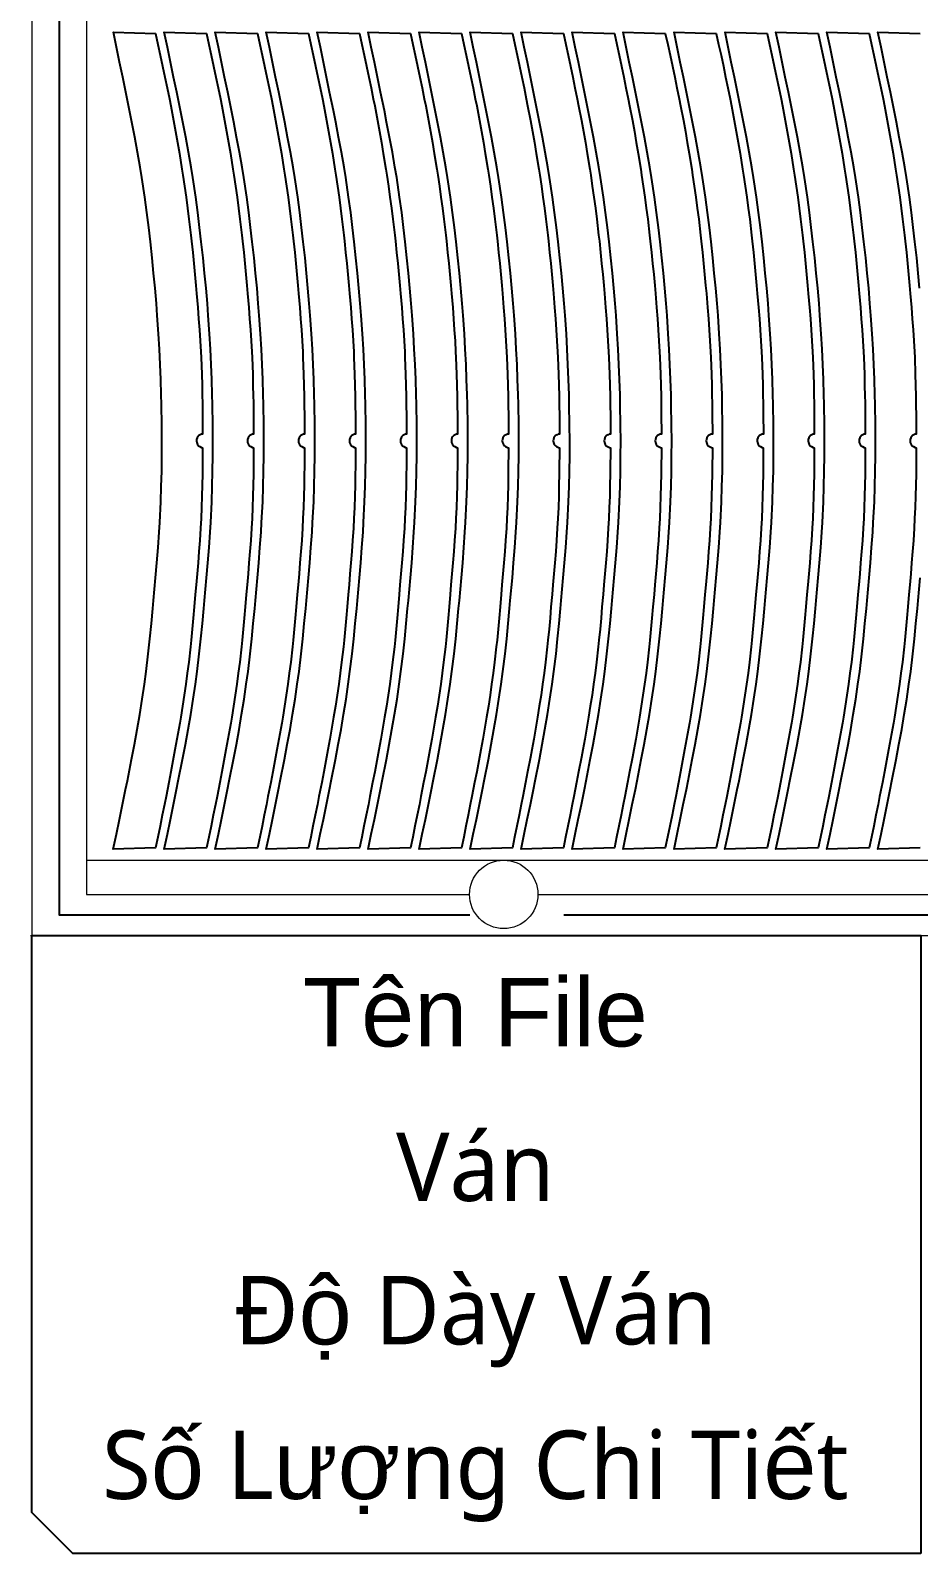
# Model space of a CAD drawing. Header units: millimetres. Extents: x -10628 to 24720, y -21829 to 4032.
# Drawn here: x 8048 to 8697, y -1997 to -884 of the extents above; entities that cross this region are included whole.
import ezdxf
from ezdxf.enums import TextEntityAlignment as Align
from ezdxf.lldxf.tags import DXFTag

# ---------------------------------------------------------------- set-up
doc = ezdxf.new("R2010")
doc.units = ezdxf.units.MM
doc.layers.add('layer khung van cnc', color=7, linetype='Continuous', lineweight=25, true_color=0xfbf59b)
doc.layers.add('layer mau', color=7, linetype='Continuous')
doc.styles.add('Text Dim', font='arial.ttf')
tags = doc.linetypes.add('DATTRANHVAKEPVAN', pattern='A,32.156035,-1.521322,["DAT TRÁNH VA CHẠM KẸP VÁN",Text Dim,S=2.23494,R=0,X=0,Y=-0.877209],-47.8264', length=81.503757).pattern_tags.tags
tags[6] = DXFTag(74, 10)
tags = doc.linetypes.add('KVVIENMAY', pattern='A,46.311228,-10.280676,["KV VIỀN MÁY",Text Dim,S=10.028098,R=0,X=0,Y=-4.346144],-100.988212', length=157.580116).pattern_tags.tags
tags[6] = DXFTag(74, 10)

# ---------------------------------------------------------------- blocks, each defined once
blk = doc.blocks.new('khung van cnc')
at = {"color": 2, "linetype": 'DATTRANHVAKEPVAN', "lineweight": 5}
for p, q in [((-1453, -44.4), (-1148, -44.4)), ((-1148, -44.4), (-538.7, -44.4))]:
    blk.add_line(p, q, dxfattribs=at)
at = {"color": 250, "lineweight": 5}
blk.add_line((-1494.1, -99.4), (-193, -99.4), dxfattribs=at)
at = {"lineweight": 5}
blk.add_lwpolyline([(-193, -99.4), (-193, 2370.6), (-223, 2400.6), (-1463, 2400.6), (-1493, 2370.6), (-1493, -99.4)], close=True, dxfattribs=at)
at = {"color": 1, "linetype": 'KVVIENMAY'}
for points in [[(-511.9, -84.4), (-213, -84.4), (-213, 2370.6), (-228, 2385.6), (-1458, 2385.6), (-1473, 2370.6), (-1473, -84.4), (-1172.8, -84.4)], [(-1104, -84.4), (-567.2, -84.4)]]:
    blk.add_lwpolyline(points, dxfattribs=at)
at = {"lineweight": 5}
for points in [[(-513.5, -69.4), (-233, -69.4), (-233, 2370.6), (-1453, 2370.6), (-1453, -69.4), (-1173, -69.4)], [(-1123, -69.4), (-563.5, -69.4)]]:
    blk.add_lwpolyline(points, dxfattribs=at)
blk.add_lwpolyline([(-843, -551.3), (-1463, -551.3), (-1493, -521.3), (-1493, -99.4), (-843, -99.4)], close=True)
blk.add_circle((-1148, -69.4), 25, dxfattribs=at)
at = {"color": 254, "lineweight": 5, "char_height": 50, "width": 647.53, "attachment_point": 5}
for s, insert in [('{\\fArial|b0|i0|c163|p34;Tên File}', (-1168.8, -155.9)), ('{\\fYu Gothic UI Semilight|b0|i0|c128|p34;Ván}', (-1168.8, -268.9)), ('{\\fYu Gothic UI Semilight|b0|i0|c128|p34;Đ\\fArial|b0|i0|c163|p34;ộ\\fYu Gothic UI Semilight|b0|i0|c128|p34; Dày Ván}', (-1168.8, -381.8)), ('{\\fYu Gothic UI Semilight|b0|i0|c128|p34;S\\fArial|b0|i0|c163|p34;ố\\fYu Gothic UI Semilight|b0|i0|c128|p34; L\\fArial|b0|i0|c163|p34;ượ\\fYu Gothic UI Semilight|b0|i0|c128|p34;ng Chi Ti\\fArial|b0|i0|c163|p34;ế\\fYu Gothic UI Semilight|b0|i0|c128|p34;t}', (-1168.8, -494.8))]:
    blk.add_mtext(s, dxfattribs=dict(at, insert=insert))
at = {"layer": 'layer mau'}
for tag, p in [('ÁGF', (-518, -155.9)), ('TENFILE', (-518, -268.9)), ('TENFILE', (-518, -381.8)), ('TENFILE', (-518, -494.8))]:
    blk.add_attdef(tag, text='', height=30, dxfattribs=at).set_placement(p, align=Align.MIDDLE_CENTER)

msp = doc.modelspace()

# ---------------------------------------------------------------- linework, layer by layer
for points in [[(8141.182, -893.78), (8142.903, -901.711), (8144.61, -909.646), (8146.293, -917.585), (8147.945, -925.531), (8149.558, -933.484), (8150.603, -938.762), (8152.641, -949.42), (8154.105, -957.403), (8155.515, -965.396), (8156.872, -973.398), (8158.728, -984.926), (8159.422, -989.429), (8160.614, -997.458), (8161.752, -1005.494), (8162.834, -1013.538), (8163.862, -1021.589), (8165.24, -1033.153), (8165.752, -1037.71), (8166.617, -1045.779), (8167.435, -1053.853), (8168.209, -1061.932), (8168.946, -1070.015), (8169.458, -1075.869), (8170.317, -1086.19), (8170.945, -1094.283), (8171.522, -1102.379), (8172.041, -1110.478), (8172.491, -1118.581), (8172.692, -1122.705), (8173.165, -1134.798), (8173.399, -1142.911), (8173.577, -1151.025), (8173.652, -1155.351), (8173.801, -1167.255), (8173.853, -1175.371), (8173.858, -1178.582), (8173.026, -1178.698), (8172.096, -1179.056), (8171.052, -1179.762), (8170.286, -1180.609), (8169.824, -1181.399), (8169.449, -1182.538), (8169.352, -1183.506), (8169.494, -1184.699), (8170.097, -1186.144), (8170.863, -1187.099), (8171.789, -1187.811), (8173.101, -1188.359), (8173.848, -1188.629), (8173.838, -1191.602), (8173.735, -1202.948), (8173.667, -1207.835), (8173.516, -1215.951), (8173.31, -1224.065), (8173.038, -1232.177), (8172.689, -1240.285), (8172.306, -1247.492), (8171.726, -1256.485), (8171.124, -1264.578), (8170.467, -1272.667), (8169.774, -1280.754), (8169.065, -1288.84), (8168.448, -1295.895), (8167.667, -1305.014), (8166.969, -1313.1), (8166.243, -1321.183), (8165.465, -1329.261), (8164.966, -1334.078), (8163.675, -1345.393), (8162.654, -1353.445), (8161.556, -1361.487), (8160.384, -1369.52), (8159.142, -1377.542), (8157.835, -1385.554), (8157.099, -1389.908), (8155.048, -1401.545), (8153.588, -1409.529), (8152.616, -1414.762), (8150.598, -1425.482), (8149.072, -1433.453), (8147.089, -1443.611), (8145.943, -1449.38), (8144.341, -1457.336), (8142.722, -1465.288), (8141.09, -1473.238), (8139.452, -1481.187), (8108.545, -1482.147), (8110.816, -1471.221), (8113.079, -1460.293), (8115.325, -1449.36), (8117.545, -1438.421), (8118.793, -1432.196), (8121.872, -1416.514), (8123.948, -1405.542), (8125.942, -1394.556), (8127.836, -1383.554), (8129.611, -1372.535), (8131.251, -1361.497), (8132.499, -1352.289), (8134.063, -1339.358), (8135.26, -1328.262), (8136.363, -1317.154), (8137.406, -1306.039), (8137.93, -1300.322), (8139.415, -1283.802), (8140.364, -1272.681), (8141.243, -1261.554), (8142.026, -1250.422), (8142.463, -1243.338), (8143.22, -1228.134), (8143.622, -1216.979), (8143.901, -1205.819), (8144.062, -1194.656), (8144.11, -1183.491), (8144.051, -1172.325), (8143.798, -1156.69), (8143.631, -1149.998), (8143.277, -1138.84), (8142.826, -1127.686), (8142.276, -1116.538), (8141.625, -1105.396), (8140.708, -1092.01), (8140.017, -1083.133), (8139.063, -1072.014), (8138.018, -1060.901), (8136.888, -1049.796), (8135.611, -1038.084), (8134.398, -1027.609), (8133.025, -1016.531), (8131.538, -1005.469), (8129.374, -990.973), (8128.135, -983.411), (8126.209, -972.417), (8124.168, -961.444), (8122.04, -950.485), (8120.367, -942.089), (8117.633, -928.6), (8115.386, -917.667), (8113.119, -906.739), (8110.839, -895.814), (8108.552, -884.891), (8139.452, -885.85)], [(8178.454, -893.78), (8180.176, -901.711), (8181.882, -909.646), (8183.565, -917.585), (8185.217, -925.531), (8186.831, -933.484), (8187.875, -938.762), (8189.913, -949.42), (8191.377, -957.403), (8192.787, -965.396), (8194.144, -973.398), (8196, -984.926), (8196.694, -989.429), (8197.887, -997.458), (8199.024, -1005.494), (8200.106, -1013.538), (8201.134, -1021.589), (8202.512, -1033.153), (8203.024, -1037.71), (8203.889, -1045.779), (8204.707, -1053.853), (8205.482, -1061.932), (8206.218, -1070.015), (8206.73, -1075.869), (8207.59, -1086.19), (8208.217, -1094.283), (8208.794, -1102.379), (8209.313, -1110.478), (8209.764, -1118.581), (8209.964, -1122.705), (8210.438, -1134.798), (8210.671, -1142.911), (8210.849, -1151.025), (8210.925, -1155.351), (8211.073, -1167.255), (8211.125, -1175.371), (8211.13, -1178.582), (8210.298, -1178.698), (8209.369, -1179.056), (8208.324, -1179.762), (8207.558, -1180.609), (8207.096, -1181.399), (8206.722, -1182.538), (8206.624, -1183.506), (8206.766, -1184.699), (8207.369, -1186.144), (8208.135, -1187.099), (8209.061, -1187.811), (8210.373, -1188.359), (8211.12, -1188.629), (8211.11, -1191.602), (8211.007, -1202.948), (8210.939, -1207.835), (8210.788, -1215.951), (8210.582, -1224.065), (8210.31, -1232.177), (8209.961, -1240.285), (8209.578, -1247.492), (8208.998, -1256.485), (8208.396, -1264.578), (8207.739, -1272.667), (8207.046, -1280.754), (8206.337, -1288.84), (8205.721, -1295.895), (8204.939, -1305.014), (8204.241, -1313.1), (8203.515, -1321.183), (8202.737, -1329.261), (8202.239, -1334.078), (8200.947, -1345.393), (8199.927, -1353.445), (8198.828, -1361.487), (8197.656, -1369.52), (8196.415, -1377.542), (8195.108, -1385.554), (8194.371, -1389.908), (8192.32, -1401.545), (8190.86, -1409.529), (8189.888, -1414.762), (8187.87, -1425.482), (8186.344, -1433.453), (8184.361, -1443.611), (8183.215, -1449.38), (8181.614, -1457.336), (8179.994, -1465.288), (8178.362, -1473.238), (8176.724, -1481.187), (8145.817, -1482.147), (8148.088, -1471.221), (8150.351, -1460.293), (8152.597, -1449.36), (8154.817, -1438.421), (8156.066, -1432.196), (8159.144, -1416.514), (8161.221, -1405.542), (8163.214, -1394.556), (8165.108, -1383.554), (8166.884, -1372.535), (8168.523, -1361.497), (8169.771, -1352.289), (8171.335, -1339.358), (8172.533, -1328.262), (8173.635, -1317.154), (8174.678, -1306.039), (8175.202, -1300.322), (8176.688, -1283.802), (8177.636, -1272.681), (8178.515, -1261.554), (8179.298, -1250.422), (8179.735, -1243.338), (8180.492, -1228.134), (8180.895, -1216.979), (8181.173, -1205.819), (8181.334, -1194.656), (8181.382, -1183.491), (8181.323, -1172.325), (8181.07, -1156.69), (8180.903, -1149.998), (8180.549, -1138.84), (8180.098, -1127.686), (8179.548, -1116.538), (8178.897, -1105.396), (8177.98, -1092.01), (8177.289, -1083.133), (8176.335, -1072.014), (8175.29, -1060.901), (8174.16, -1049.796), (8172.884, -1038.084), (8171.671, -1027.609), (8170.297, -1016.531), (8168.81, -1005.469), (8166.646, -990.973), (8165.407, -983.411), (8163.482, -972.417), (8161.44, -961.444), (8159.312, -950.485), (8157.639, -942.089), (8154.905, -928.6), (8152.658, -917.667), (8150.391, -906.739), (8148.111, -895.814), (8145.824, -884.891), (8176.724, -885.85)], [(8215.726, -893.78), (8217.448, -901.711), (8219.154, -909.646), (8220.837, -917.585), (8222.489, -925.531), (8224.103, -933.484), (8225.147, -938.762), (8227.186, -949.42), (8228.649, -957.403), (8230.059, -965.396), (8231.416, -973.398), (8233.273, -984.926), (8233.966, -989.429), (8235.159, -997.458), (8236.296, -1005.494), (8237.379, -1013.538), (8238.406, -1021.589), (8239.784, -1033.153), (8240.296, -1037.71), (8241.161, -1045.779), (8241.979, -1053.853), (8242.754, -1061.932), (8243.49, -1070.015), (8244.002, -1075.869), (8244.862, -1086.19), (8245.489, -1094.283), (8246.067, -1102.379), (8246.585, -1110.478), (8247.036, -1118.581), (8247.236, -1122.705), (8247.71, -1134.798), (8247.943, -1142.911), (8248.121, -1151.025), (8248.197, -1155.351), (8248.345, -1167.255), (8248.397, -1175.371), (8248.402, -1178.582), (8247.571, -1178.698), (8246.641, -1179.056), (8245.596, -1179.762), (8244.83, -1180.609), (8244.368, -1181.399), (8243.994, -1182.538), (8243.897, -1183.506), (8244.038, -1184.699), (8244.642, -1186.144), (8245.407, -1187.099), (8246.333, -1187.811), (8247.645, -1188.359), (8248.392, -1188.629), (8248.382, -1191.602), (8248.279, -1202.948), (8248.211, -1207.835), (8248.06, -1215.951), (8247.854, -1224.065), (8247.582, -1232.177), (8247.233, -1240.285), (8246.85, -1247.492), (8246.27, -1256.485), (8245.668, -1264.578), (8245.011, -1272.667), (8244.318, -1280.754), (8243.609, -1288.84), (8242.993, -1295.895), (8242.211, -1305.014), (8241.513, -1313.1), (8240.787, -1321.183), (8240.009, -1329.261), (8239.511, -1334.078), (8238.219, -1345.393), (8237.199, -1353.445), (8236.101, -1361.487), (8234.928, -1369.52), (8233.687, -1377.542), (8232.38, -1385.554), (8231.643, -1389.908), (8229.592, -1401.545), (8228.133, -1409.529), (8227.16, -1414.762), (8225.142, -1425.482), (8223.616, -1433.453), (8221.634, -1443.611), (8220.488, -1449.38), (8218.886, -1457.336), (8217.266, -1465.288), (8215.634, -1473.238), (8213.997, -1481.187), (8183.09, -1482.147), (8185.361, -1471.221), (8187.623, -1460.293), (8189.869, -1449.36), (8192.09, -1438.421), (8193.338, -1432.196), (8196.417, -1416.514), (8198.493, -1405.542), (8200.487, -1394.556), (8202.38, -1383.554), (8204.156, -1372.535), (8205.795, -1361.497), (8207.043, -1352.289), (8208.607, -1339.358), (8209.805, -1328.262), (8210.908, -1317.154), (8211.95, -1306.039), (8212.474, -1300.322), (8213.96, -1283.802), (8214.908, -1272.681), (8215.787, -1261.554), (8216.57, -1250.422), (8217.007, -1243.338), (8217.764, -1228.134), (8218.167, -1216.979), (8218.446, -1205.819), (8218.606, -1194.656), (8218.655, -1183.491), (8218.595, -1172.325), (8218.342, -1156.69), (8218.176, -1149.998), (8217.821, -1138.84), (8217.37, -1127.686), (8216.82, -1116.538), (8216.17, -1105.396), (8215.252, -1092.01), (8214.561, -1083.133), (8213.607, -1072.014), (8212.562, -1060.901), (8211.432, -1049.796), (8210.156, -1038.084), (8208.943, -1027.609), (8207.569, -1016.531), (8206.082, -1005.469), (8203.918, -990.973), (8202.679, -983.411), (8200.754, -972.417), (8198.712, -961.444), (8196.584, -950.485), (8194.911, -942.089), (8192.178, -928.6), (8189.93, -917.667), (8187.663, -906.739), (8185.383, -895.814), (8183.096, -884.891), (8213.997, -885.85)], [(8252.998, -893.78), (8254.72, -901.711), (8256.426, -909.646), (8258.109, -917.585), (8259.761, -925.531), (8261.375, -933.484), (8262.419, -938.762), (8264.458, -949.42), (8265.921, -957.403), (8267.331, -965.396), (8268.688, -973.398), (8270.545, -984.926), (8271.238, -989.429), (8272.431, -997.458), (8273.568, -1005.494), (8274.651, -1013.538), (8275.678, -1021.589), (8277.057, -1033.153), (8277.568, -1037.71), (8278.434, -1045.779), (8279.251, -1053.853), (8280.026, -1061.932), (8280.762, -1070.015), (8281.274, -1075.869), (8282.134, -1086.19), (8282.761, -1094.283), (8283.339, -1102.379), (8283.857, -1110.478), (8284.308, -1118.581), (8284.509, -1122.705), (8284.982, -1134.798), (8285.216, -1142.911), (8285.393, -1151.025), (8285.469, -1155.351), (8285.617, -1167.255), (8285.669, -1175.371), (8285.674, -1178.582), (8284.843, -1178.698), (8283.913, -1179.056), (8282.869, -1179.762), (8282.103, -1180.609), (8281.64, -1181.399), (8281.266, -1182.538), (8281.169, -1183.506), (8281.31, -1184.699), (8281.914, -1186.144), (8282.679, -1187.099), (8283.606, -1187.811), (8284.917, -1188.359), (8285.664, -1188.629), (8285.655, -1191.602), (8285.551, -1202.948), (8285.483, -1207.835), (8285.333, -1215.951), (8285.127, -1224.065), (8284.854, -1232.177), (8284.505, -1240.285), (8284.122, -1247.492), (8283.542, -1256.485), (8282.94, -1264.578), (8282.283, -1272.667), (8281.59, -1280.754), (8280.881, -1288.84), (8280.265, -1295.895), (8279.483, -1305.014), (8278.785, -1313.1), (8278.059, -1321.183), (8277.281, -1329.261), (8276.783, -1334.078), (8275.491, -1345.393), (8274.471, -1353.445), (8273.373, -1361.487), (8272.201, -1369.52), (8270.959, -1377.542), (8269.652, -1385.554), (8268.915, -1389.908), (8266.864, -1401.545), (8265.405, -1409.529), (8264.432, -1414.762), (8262.414, -1425.482), (8260.888, -1433.453), (8258.906, -1443.611), (8257.76, -1449.38), (8256.158, -1457.336), (8254.538, -1465.288), (8252.907, -1473.238), (8251.269, -1481.187), (8220.362, -1482.147), (8222.633, -1471.221), (8224.895, -1460.293), (8227.141, -1449.36), (8229.362, -1438.421), (8230.61, -1432.196), (8233.689, -1416.514), (8235.765, -1405.542), (8237.759, -1394.556), (8239.652, -1383.554), (8241.428, -1372.535), (8243.067, -1361.497), (8244.315, -1352.289), (8245.879, -1339.358), (8247.077, -1328.262), (8248.18, -1317.154), (8249.223, -1306.039), (8249.746, -1300.322), (8251.232, -1283.802), (8252.181, -1272.681), (8253.059, -1261.554), (8253.842, -1250.422), (8254.28, -1243.338), (8255.037, -1228.134), (8255.439, -1216.979), (8255.718, -1205.819), (8255.879, -1194.656), (8255.927, -1183.491), (8255.867, -1172.325), (8255.614, -1156.69), (8255.448, -1149.998), (8255.094, -1138.84), (8254.642, -1127.686), (8254.092, -1116.538), (8253.442, -1105.396), (8252.524, -1092.01), (8251.833, -1083.133), (8250.879, -1072.014), (8249.834, -1060.901), (8248.704, -1049.796), (8247.428, -1038.084), (8246.215, -1027.609), (8244.842, -1016.531), (8243.354, -1005.469), (8241.191, -990.973), (8239.951, -983.411), (8238.026, -972.417), (8235.984, -961.444), (8233.856, -950.485), (8232.183, -942.089), (8229.45, -928.6), (8227.203, -917.667), (8224.935, -906.739), (8222.655, -895.814), (8220.368, -884.891), (8251.269, -885.85)], [(8290.27, -893.78), (8291.992, -901.711), (8293.698, -909.646), (8295.382, -917.585), (8297.034, -925.531), (8298.647, -933.484), (8299.692, -938.762), (8301.73, -949.42), (8303.193, -957.403), (8304.604, -965.396), (8305.96, -973.398), (8307.817, -984.926), (8308.511, -989.429), (8309.703, -997.458), (8310.841, -1005.494), (8311.923, -1013.538), (8312.95, -1021.589), (8314.329, -1033.153), (8314.84, -1037.71), (8315.706, -1045.779), (8316.523, -1053.853), (8317.298, -1061.932), (8318.034, -1070.015), (8318.546, -1075.869), (8319.406, -1086.19), (8320.034, -1094.283), (8320.611, -1102.379), (8321.129, -1110.478), (8321.58, -1118.581), (8321.781, -1122.705), (8322.254, -1134.798), (8322.488, -1142.911), (8322.666, -1151.025), (8322.741, -1155.351), (8322.889, -1167.255), (8322.941, -1175.371), (8322.946, -1178.582), (8322.115, -1178.698), (8321.185, -1179.056), (8320.141, -1179.762), (8319.375, -1180.609), (8318.913, -1181.399), (8318.538, -1182.538), (8318.441, -1183.506), (8318.582, -1184.699), (8319.186, -1186.144), (8319.951, -1187.099), (8320.878, -1187.811), (8322.19, -1188.359), (8322.937, -1188.629), (8322.927, -1191.602), (8322.823, -1202.948), (8322.755, -1207.835), (8322.605, -1215.951), (8322.399, -1224.065), (8322.126, -1232.177), (8321.778, -1240.285), (8321.394, -1247.492), (8320.814, -1256.485), (8320.212, -1264.578), (8319.555, -1272.667), (8318.862, -1280.754), (8318.153, -1288.84), (8317.537, -1295.895), (8316.756, -1305.014), (8316.058, -1313.1), (8315.331, -1321.183), (8314.553, -1329.261), (8314.055, -1334.078), (8312.763, -1345.393), (8311.743, -1353.445), (8310.645, -1361.487), (8309.473, -1369.52), (8308.231, -1377.542), (8306.924, -1385.554), (8306.187, -1389.908), (8304.136, -1401.545), (8302.677, -1409.529), (8301.705, -1414.762), (8299.687, -1425.482), (8298.16, -1433.453), (8296.178, -1443.611), (8295.032, -1449.38), (8293.43, -1457.336), (8291.81, -1465.288), (8290.179, -1473.238), (8288.541, -1481.187), (8257.634, -1482.147), (8259.905, -1471.221), (8262.168, -1460.293), (8264.413, -1449.36), (8266.634, -1438.421), (8267.882, -1432.196), (8270.961, -1416.514), (8273.037, -1405.542), (8275.031, -1394.556), (8276.925, -1383.554), (8278.7, -1372.535), (8280.339, -1361.497), (8281.588, -1352.289), (8283.151, -1339.358), (8284.349, -1328.262), (8285.452, -1317.154), (8286.495, -1306.039), (8287.019, -1300.322), (8288.504, -1283.802), (8289.453, -1272.681), (8290.331, -1261.554), (8291.115, -1250.422), (8291.552, -1243.338), (8292.309, -1228.134), (8292.711, -1216.979), (8292.99, -1205.819), (8293.151, -1194.656), (8293.199, -1183.491), (8293.14, -1172.325), (8292.886, -1156.69), (8292.72, -1149.998), (8292.366, -1138.84), (8291.915, -1127.686), (8291.364, -1116.538), (8290.714, -1105.396), (8289.796, -1092.01), (8289.106, -1083.133), (8288.152, -1072.014), (8287.106, -1060.901), (8285.976, -1049.796), (8284.7, -1038.084), (8283.487, -1027.609), (8282.114, -1016.531), (8280.627, -1005.469), (8278.463, -990.973), (8277.223, -983.411), (8275.298, -972.417), (8273.257, -961.444), (8271.128, -950.485), (8269.456, -942.089), (8266.722, -928.6), (8264.475, -917.667), (8262.208, -906.739), (8259.927, -895.814), (8257.64, -884.891), (8288.541, -885.85)], [(8327.543, -893.78), (8329.264, -901.711), (8330.971, -909.646), (8332.654, -917.585), (8334.306, -925.531), (8335.919, -933.484), (8336.964, -938.762), (8339.002, -949.42), (8340.465, -957.403), (8341.876, -965.396), (8343.233, -973.398), (8345.089, -984.926), (8345.783, -989.429), (8346.975, -997.458), (8348.113, -1005.494), (8349.195, -1013.538), (8350.223, -1021.589), (8351.601, -1033.153), (8352.113, -1037.71), (8352.978, -1045.779), (8353.796, -1053.853), (8354.57, -1061.932), (8355.307, -1070.015), (8355.818, -1075.869), (8356.678, -1086.19), (8357.306, -1094.283), (8357.883, -1102.379), (8358.402, -1110.478), (8358.852, -1118.581), (8359.053, -1122.705), (8359.526, -1134.798), (8359.76, -1142.911), (8359.938, -1151.025), (8360.013, -1155.351), (8360.162, -1167.255), (8360.214, -1175.371), (8360.218, -1178.582), (8359.387, -1178.698), (8358.457, -1179.056), (8357.413, -1179.762), (8356.647, -1180.609), (8356.185, -1181.399), (8355.81, -1182.538), (8355.713, -1183.506), (8355.855, -1184.699), (8356.458, -1186.144), (8357.224, -1187.099), (8358.15, -1187.811), (8359.462, -1188.359), (8360.209, -1188.629), (8360.199, -1191.602), (8360.096, -1202.948), (8360.027, -1207.835), (8359.877, -1215.951), (8359.671, -1224.065), (8359.399, -1232.177), (8359.05, -1240.285), (8358.666, -1247.492), (8358.086, -1256.485), (8357.485, -1264.578), (8356.827, -1272.667), (8356.135, -1280.754), (8355.426, -1288.84), (8354.809, -1295.895), (8354.028, -1305.014), (8353.33, -1313.1), (8352.603, -1321.183), (8351.826, -1329.261), (8351.327, -1334.078), (8350.036, -1345.393), (8349.015, -1353.445), (8347.917, -1361.487), (8346.745, -1369.52), (8345.503, -1377.542), (8344.196, -1385.554), (8343.459, -1389.908), (8341.409, -1401.545), (8339.949, -1409.529), (8338.977, -1414.762), (8336.959, -1425.482), (8335.432, -1433.453), (8333.45, -1443.611), (8332.304, -1449.38), (8330.702, -1457.336), (8329.083, -1465.288), (8327.451, -1473.238), (8325.813, -1481.187), (8294.906, -1482.147), (8297.177, -1471.221), (8299.44, -1460.293), (8301.685, -1449.36), (8303.906, -1438.421), (8305.154, -1432.196), (8308.233, -1416.514), (8310.309, -1405.542), (8312.303, -1394.556), (8314.197, -1383.554), (8315.972, -1372.535), (8317.612, -1361.497), (8318.86, -1352.289), (8320.424, -1339.358), (8321.621, -1328.262), (8322.724, -1317.154), (8323.767, -1306.039), (8324.291, -1300.322), (8325.776, -1283.802), (8326.725, -1272.681), (8327.603, -1261.554), (8328.387, -1250.422), (8328.824, -1243.338), (8329.581, -1228.134), (8329.983, -1216.979), (8330.262, -1205.819), (8330.423, -1194.656), (8330.471, -1183.491), (8330.412, -1172.325), (8330.158, -1156.69), (8329.992, -1149.998), (8329.638, -1138.84), (8329.187, -1127.686), (8328.637, -1116.538), (8327.986, -1105.396), (8327.069, -1092.01), (8326.378, -1083.133), (8325.424, -1072.014), (8324.378, -1060.901), (8323.249, -1049.796), (8321.972, -1038.084), (8320.759, -1027.609), (8319.386, -1016.531), (8317.899, -1005.469), (8315.735, -990.973), (8314.495, -983.411), (8312.57, -972.417), (8310.529, -961.444), (8308.4, -950.485), (8306.728, -942.089), (8303.994, -928.6), (8301.747, -917.667), (8299.48, -906.739), (8297.199, -895.814), (8294.912, -884.891), (8325.813, -885.85)], [(8364.815, -893.78), (8366.537, -901.711), (8368.243, -909.646), (8369.926, -917.585), (8371.578, -925.531), (8373.191, -933.484), (8374.236, -938.762), (8376.274, -949.42), (8377.738, -957.403), (8379.148, -965.396), (8380.505, -973.398), (8382.361, -984.926), (8383.055, -989.429), (8384.247, -997.458), (8385.385, -1005.494), (8386.467, -1013.538), (8387.495, -1021.589), (8388.873, -1033.153), (8389.385, -1037.71), (8390.25, -1045.779), (8391.068, -1053.853), (8391.843, -1061.932), (8392.579, -1070.015), (8393.091, -1075.869), (8393.95, -1086.19), (8394.578, -1094.283), (8395.155, -1102.379), (8395.674, -1110.478), (8396.124, -1118.581), (8396.325, -1122.705), (8396.799, -1134.798), (8397.032, -1142.911), (8397.21, -1151.025), (8397.285, -1155.351), (8397.434, -1167.255), (8397.486, -1175.371), (8397.491, -1178.582), (8396.659, -1178.698), (8395.73, -1179.056), (8394.685, -1179.762), (8393.919, -1180.609), (8393.457, -1181.399), (8393.082, -1182.538), (8392.985, -1183.506), (8393.127, -1184.699), (8393.73, -1186.144), (8394.496, -1187.099), (8395.422, -1187.811), (8396.734, -1188.359), (8397.481, -1188.629), (8397.471, -1191.602), (8397.368, -1202.948), (8397.3, -1207.835), (8397.149, -1215.951), (8396.943, -1224.065), (8396.671, -1232.177), (8396.322, -1240.285), (8395.939, -1247.492), (8395.359, -1256.485), (8394.757, -1264.578), (8394.1, -1272.667), (8393.407, -1280.754), (8392.698, -1288.84), (8392.082, -1295.895), (8391.3, -1305.014), (8390.602, -1313.1), (8389.876, -1321.183), (8389.098, -1329.261), (8388.599, -1334.078), (8387.308, -1345.393), (8386.288, -1353.445), (8385.189, -1361.487), (8384.017, -1369.52), (8382.775, -1377.542), (8381.469, -1385.554), (8380.732, -1389.908), (8378.681, -1401.545), (8377.221, -1409.529), (8376.249, -1414.762), (8374.231, -1425.482), (8372.705, -1433.453), (8370.722, -1443.611), (8369.576, -1449.38), (8367.975, -1457.336), (8366.355, -1465.288), (8364.723, -1473.238), (8363.085, -1481.187), (8332.178, -1482.147), (8334.449, -1471.221), (8336.712, -1460.293), (8338.958, -1449.36), (8341.178, -1438.421), (8342.427, -1432.196), (8345.505, -1416.514), (8347.581, -1405.542), (8349.575, -1394.556), (8351.469, -1383.554), (8353.245, -1372.535), (8354.884, -1361.497), (8356.132, -1352.289), (8357.696, -1339.358), (8358.893, -1328.262), (8359.996, -1317.154), (8361.039, -1306.039), (8361.563, -1300.322), (8363.049, -1283.802), (8363.997, -1272.681), (8364.876, -1261.554), (8365.659, -1250.422), (8366.096, -1243.338), (8366.853, -1228.134), (8367.255, -1216.979), (8367.534, -1205.819), (8367.695, -1194.656), (8367.743, -1183.491), (8367.684, -1172.325), (8367.431, -1156.69), (8367.264, -1149.998), (8366.91, -1138.84), (8366.459, -1127.686), (8365.909, -1116.538), (8365.258, -1105.396), (8364.341, -1092.01), (8363.65, -1083.133), (8362.696, -1072.014), (8361.651, -1060.901), (8360.521, -1049.796), (8359.244, -1038.084), (8358.031, -1027.609), (8356.658, -1016.531), (8355.171, -1005.469), (8353.007, -990.973), (8351.768, -983.411), (8349.842, -972.417), (8347.801, -961.444), (8345.673, -950.485), (8344, -942.089), (8341.266, -928.6), (8339.019, -917.667), (8336.752, -906.739), (8334.472, -895.814), (8332.185, -884.891), (8363.085, -885.85)], [(8402.087, -893.78), (8403.809, -901.711), (8405.515, -909.646), (8407.198, -917.585), (8408.85, -925.531), (8410.464, -933.484), (8411.508, -938.762), (8413.546, -949.42), (8415.01, -957.403), (8416.42, -965.396), (8417.777, -973.398), (8419.634, -984.926), (8420.327, -989.429), (8421.52, -997.458), (8422.657, -1005.494), (8423.74, -1013.538), (8424.767, -1021.589), (8426.145, -1033.153), (8426.657, -1037.71), (8427.522, -1045.779), (8428.34, -1053.853), (8429.115, -1061.932), (8429.851, -1070.015), (8430.363, -1075.869), (8431.223, -1086.19), (8431.85, -1094.283), (8432.427, -1102.379), (8432.946, -1110.478), (8433.397, -1118.581), (8433.597, -1122.705), (8434.071, -1134.798), (8434.304, -1142.911), (8434.482, -1151.025), (8434.558, -1155.351), (8434.706, -1167.255), (8434.758, -1175.371), (8434.763, -1178.582), (8433.931, -1178.698), (8433.002, -1179.056), (8431.957, -1179.762), (8431.191, -1180.609), (8430.729, -1181.399), (8430.355, -1182.538), (8430.258, -1183.506), (8430.399, -1184.699), (8431.003, -1186.144), (8431.768, -1187.099), (8432.694, -1187.811), (8434.006, -1188.359), (8434.753, -1188.629), (8434.743, -1191.602), (8434.64, -1202.948), (8434.572, -1207.835), (8434.421, -1215.951), (8434.215, -1224.065), (8433.943, -1232.177), (8433.594, -1240.285), (8433.211, -1247.492), (8432.631, -1256.485), (8432.029, -1264.578), (8431.372, -1272.667), (8430.679, -1280.754), (8429.97, -1288.84), (8429.354, -1295.895), (8428.572, -1305.014), (8427.874, -1313.1), (8427.148, -1321.183), (8426.37, -1329.261), (8425.872, -1334.078), (8424.58, -1345.393), (8423.56, -1353.445), (8422.461, -1361.487), (8421.289, -1369.52), (8420.048, -1377.542), (8418.741, -1385.554), (8418.004, -1389.908), (8415.953, -1401.545), (8414.493, -1409.529), (8413.521, -1414.762), (8411.503, -1425.482), (8409.977, -1433.453), (8407.994, -1443.611), (8406.848, -1449.38), (8405.247, -1457.336), (8403.627, -1465.288), (8401.995, -1473.238), (8400.358, -1481.187), (8369.45, -1482.147), (8371.721, -1471.221), (8373.984, -1460.293), (8376.23, -1449.36), (8378.45, -1438.421), (8379.699, -1432.196), (8382.777, -1416.514), (8384.854, -1405.542), (8386.847, -1394.556), (8388.741, -1383.554), (8390.517, -1372.535), (8392.156, -1361.497), (8393.404, -1352.289), (8394.968, -1339.358), (8396.166, -1328.262), (8397.269, -1317.154), (8398.311, -1306.039), (8398.835, -1300.322), (8400.321, -1283.802), (8401.269, -1272.681), (8402.148, -1261.554), (8402.931, -1250.422), (8403.368, -1243.338), (8404.125, -1228.134), (8404.528, -1216.979), (8404.806, -1205.819), (8404.967, -1194.656), (8405.015, -1183.491), (8404.956, -1172.325), (8404.703, -1156.69), (8404.536, -1149.998), (8404.182, -1138.84), (8403.731, -1127.686), (8403.181, -1116.538), (8402.53, -1105.396), (8401.613, -1092.01), (8400.922, -1083.133), (8399.968, -1072.014), (8398.923, -1060.901), (8397.793, -1049.796), (8396.517, -1038.084), (8395.304, -1027.609), (8393.93, -1016.531), (8392.443, -1005.469), (8390.279, -990.973), (8389.04, -983.411), (8387.115, -972.417), (8385.073, -961.444), (8382.945, -950.485), (8381.272, -942.089), (8378.538, -928.6), (8376.291, -917.667), (8374.024, -906.739), (8371.744, -895.814), (8369.457, -884.891), (8400.358, -885.85)], [(8439.359, -893.78), (8441.081, -901.711), (8442.787, -909.646), (8444.47, -917.585), (8446.122, -925.531), (8447.736, -933.484), (8448.78, -938.762), (8450.819, -949.42), (8452.282, -957.403), (8453.692, -965.396), (8455.049, -973.398), (8456.906, -984.926), (8457.599, -989.429), (8458.792, -997.458), (8459.929, -1005.494), (8461.012, -1013.538), (8462.039, -1021.589), (8463.417, -1033.153), (8463.929, -1037.71), (8464.794, -1045.779), (8465.612, -1053.853), (8466.387, -1061.932), (8467.123, -1070.015), (8467.635, -1075.869), (8468.495, -1086.19), (8469.122, -1094.283), (8469.7, -1102.379), (8470.218, -1110.478), (8470.669, -1118.581), (8470.869, -1122.705), (8471.343, -1134.798), (8471.576, -1142.911), (8471.754, -1151.025), (8471.83, -1155.351), (8471.978, -1167.255), (8472.03, -1175.371), (8472.035, -1178.582), (8471.204, -1178.698), (8470.274, -1179.056), (8469.23, -1179.762), (8468.463, -1180.609), (8468.001, -1181.399), (8467.627, -1182.538), (8467.53, -1183.506), (8467.671, -1184.699), (8468.275, -1186.144), (8469.04, -1187.099), (8469.966, -1187.811), (8471.278, -1188.359), (8472.025, -1188.629), (8472.015, -1191.602), (8471.912, -1202.948), (8471.844, -1207.835), (8471.694, -1215.951), (8471.487, -1224.065), (8471.215, -1232.177), (8470.866, -1240.285), (8470.483, -1247.492), (8469.903, -1256.485), (8469.301, -1264.578), (8468.644, -1272.667), (8467.951, -1280.754), (8467.242, -1288.84), (8466.626, -1295.895), (8465.844, -1305.014), (8465.146, -1313.1), (8464.42, -1321.183), (8463.642, -1329.261), (8463.144, -1334.078), (8461.852, -1345.393), (8460.832, -1353.445), (8459.734, -1361.487), (8458.561, -1369.52), (8457.32, -1377.542), (8456.013, -1385.554), (8455.276, -1389.908), (8453.225, -1401.545), (8451.766, -1409.529), (8450.793, -1414.762), (8448.775, -1425.482), (8447.249, -1433.453), (8445.267, -1443.611), (8444.121, -1449.38), (8442.519, -1457.336), (8440.899, -1465.288), (8439.267, -1473.238), (8437.63, -1481.187), (8406.723, -1482.147), (8408.994, -1471.221), (8411.256, -1460.293), (8413.502, -1449.36), (8415.723, -1438.421), (8416.971, -1432.196), (8420.05, -1416.514), (8422.126, -1405.542), (8424.12, -1394.556), (8426.013, -1383.554), (8427.789, -1372.535), (8429.428, -1361.497), (8430.676, -1352.289), (8432.24, -1339.358), (8433.438, -1328.262), (8434.541, -1317.154), (8435.583, -1306.039), (8436.107, -1300.322), (8437.593, -1283.802), (8438.541, -1272.681), (8439.42, -1261.554), (8440.203, -1250.422), (8440.641, -1243.338), (8441.398, -1228.134), (8441.8, -1216.979), (8442.079, -1205.819), (8442.239, -1194.656), (8442.288, -1183.491), (8442.228, -1172.325), (8441.975, -1156.69), (8441.809, -1149.998), (8441.455, -1138.84), (8441.003, -1127.686), (8440.453, -1116.538), (8439.803, -1105.396), (8438.885, -1092.01), (8438.194, -1083.133), (8437.24, -1072.014), (8436.195, -1060.901), (8435.065, -1049.796), (8433.789, -1038.084), (8432.576, -1027.609), (8431.203, -1016.531), (8429.715, -1005.469), (8427.551, -990.973), (8426.312, -983.411), (8424.387, -972.417), (8422.345, -961.444), (8420.217, -950.485), (8418.544, -942.089), (8415.811, -928.6), (8413.563, -917.667), (8411.296, -906.739), (8409.016, -895.814), (8406.729, -884.891), (8437.63, -885.85)], [(8476.631, -893.78), (8478.353, -901.711), (8480.059, -909.646), (8481.742, -917.585), (8483.395, -925.531), (8485.008, -933.484), (8486.053, -938.762), (8488.091, -949.42), (8489.554, -957.403), (8490.965, -965.396), (8492.321, -973.398), (8494.178, -984.926), (8494.871, -989.429), (8496.064, -997.458), (8497.201, -1005.494), (8498.284, -1013.538), (8499.311, -1021.589), (8500.69, -1033.153), (8501.201, -1037.71), (8502.067, -1045.779), (8502.884, -1053.853), (8503.659, -1061.932), (8504.395, -1070.015), (8504.907, -1075.869), (8505.767, -1086.19), (8506.395, -1094.283), (8506.972, -1102.379), (8507.49, -1110.478), (8507.941, -1118.581), (8508.142, -1122.705), (8508.615, -1134.798), (8508.849, -1142.911), (8509.026, -1151.025), (8509.102, -1155.351), (8509.25, -1167.255), (8509.302, -1175.371), (8509.307, -1178.582), (8508.476, -1178.698), (8507.546, -1179.056), (8506.502, -1179.762), (8505.736, -1180.609), (8505.273, -1181.399), (8504.899, -1182.538), (8504.802, -1183.506), (8504.943, -1184.699), (8505.547, -1186.144), (8506.312, -1187.099), (8507.239, -1187.811), (8508.55, -1188.359), (8509.297, -1188.629), (8509.288, -1191.602), (8509.184, -1202.948), (8509.116, -1207.835), (8508.966, -1215.951), (8508.76, -1224.065), (8508.487, -1232.177), (8508.138, -1240.285), (8507.755, -1247.492), (8507.175, -1256.485), (8506.573, -1264.578), (8505.916, -1272.667), (8505.223, -1280.754), (8504.514, -1288.84), (8503.898, -1295.895), (8503.116, -1305.014), (8502.419, -1313.1), (8501.692, -1321.183), (8500.914, -1329.261), (8500.416, -1334.078), (8499.124, -1345.393), (8498.104, -1353.445), (8497.006, -1361.487), (8495.834, -1369.52), (8494.592, -1377.542), (8493.285, -1385.554), (8492.548, -1389.908), (8490.497, -1401.545), (8489.038, -1409.529), (8488.066, -1414.762), (8486.047, -1425.482), (8484.521, -1433.453), (8482.539, -1443.611), (8481.393, -1449.38), (8479.791, -1457.336), (8478.171, -1465.288), (8476.54, -1473.238), (8474.902, -1481.187), (8443.995, -1482.147), (8446.266, -1471.221), (8448.528, -1460.293), (8450.774, -1449.36), (8452.995, -1438.421), (8454.243, -1432.196), (8457.322, -1416.514), (8459.398, -1405.542), (8461.392, -1394.556), (8463.286, -1383.554), (8465.061, -1372.535), (8466.7, -1361.497), (8467.949, -1352.289), (8469.512, -1339.358), (8470.71, -1328.262), (8471.813, -1317.154), (8472.856, -1306.039), (8473.379, -1300.322), (8474.865, -1283.802), (8475.814, -1272.681), (8476.692, -1261.554), (8477.475, -1250.422), (8477.913, -1243.338), (8478.67, -1228.134), (8479.072, -1216.979), (8479.351, -1205.819), (8479.512, -1194.656), (8479.56, -1183.491), (8479.5, -1172.325), (8479.247, -1156.69), (8479.081, -1149.998), (8478.727, -1138.84), (8478.275, -1127.686), (8477.725, -1116.538), (8477.075, -1105.396), (8476.157, -1092.01), (8475.467, -1083.133), (8474.513, -1072.014), (8473.467, -1060.901), (8472.337, -1049.796), (8471.061, -1038.084), (8469.848, -1027.609), (8468.475, -1016.531), (8466.988, -1005.469), (8464.824, -990.973), (8463.584, -983.411), (8461.659, -972.417), (8459.617, -961.444), (8457.489, -950.485), (8455.817, -942.089), (8453.083, -928.6), (8450.836, -917.667), (8448.569, -906.739), (8446.288, -895.814), (8444.001, -884.891), (8474.902, -885.85)], [(8513.904, -893.78), (8515.625, -901.711), (8517.332, -909.646), (8519.015, -917.585), (8520.667, -925.531), (8522.28, -933.484), (8523.325, -938.762), (8525.363, -949.42), (8526.826, -957.403), (8528.237, -965.396), (8529.593, -973.398), (8531.45, -984.926), (8532.144, -989.429), (8533.336, -997.458), (8534.474, -1005.494), (8535.556, -1013.538), (8536.583, -1021.589), (8537.962, -1033.153), (8538.473, -1037.71), (8539.339, -1045.779), (8540.157, -1053.853), (8540.931, -1061.932), (8541.668, -1070.015), (8542.179, -1075.869), (8543.039, -1086.19), (8543.667, -1094.283), (8544.244, -1102.379), (8544.762, -1110.478), (8545.213, -1118.581), (8545.414, -1122.705), (8545.887, -1134.798), (8546.121, -1142.911), (8546.299, -1151.025), (8546.374, -1155.351), (8546.522, -1167.255), (8546.574, -1175.371), (8546.579, -1178.582), (8545.748, -1178.698), (8544.818, -1179.056), (8543.774, -1179.762), (8543.008, -1180.609), (8542.546, -1181.399), (8542.171, -1182.538), (8542.074, -1183.506), (8542.215, -1184.699), (8542.819, -1186.144), (8543.584, -1187.099), (8544.511, -1187.811), (8545.823, -1188.359), (8546.57, -1188.629), (8546.56, -1191.602), (8546.457, -1202.948), (8546.388, -1207.835), (8546.238, -1215.951), (8546.032, -1224.065), (8545.76, -1232.177), (8545.411, -1240.285), (8545.027, -1247.492), (8544.447, -1256.485), (8543.845, -1264.578), (8543.188, -1272.667), (8542.495, -1280.754), (8541.787, -1288.84), (8541.17, -1295.895), (8540.389, -1305.014), (8539.691, -1313.1), (8538.964, -1321.183), (8538.186, -1329.261), (8537.688, -1334.078), (8536.396, -1345.393), (8535.376, -1353.445), (8534.278, -1361.487), (8533.106, -1369.52), (8531.864, -1377.542), (8530.557, -1385.554), (8529.82, -1389.908), (8527.769, -1401.545), (8526.31, -1409.529), (8525.338, -1414.762), (8523.32, -1425.482), (8521.793, -1433.453), (8519.811, -1443.611), (8518.665, -1449.38), (8517.063, -1457.336), (8515.444, -1465.288), (8513.812, -1473.238), (8512.174, -1481.187), (8481.267, -1482.147), (8483.538, -1471.221), (8485.801, -1460.293), (8488.046, -1449.36), (8490.267, -1438.421), (8491.515, -1432.196), (8494.594, -1416.514), (8496.67, -1405.542), (8498.664, -1394.556), (8500.558, -1383.554), (8502.333, -1372.535), (8503.973, -1361.497), (8505.221, -1352.289), (8506.784, -1339.358), (8507.982, -1328.262), (8509.085, -1317.154), (8510.128, -1306.039), (8510.652, -1300.322), (8512.137, -1283.802), (8513.086, -1272.681), (8513.964, -1261.554), (8514.748, -1250.422), (8515.185, -1243.338), (8515.942, -1228.134), (8516.344, -1216.979), (8516.623, -1205.819), (8516.784, -1194.656), (8516.832, -1183.491), (8516.773, -1172.325), (8516.519, -1156.69), (8516.353, -1149.998), (8515.999, -1138.84), (8515.548, -1127.686), (8514.997, -1116.538), (8514.347, -1105.396), (8513.43, -1092.01), (8512.739, -1083.133), (8511.785, -1072.014), (8510.739, -1060.901), (8509.609, -1049.796), (8508.333, -1038.084), (8507.12, -1027.609), (8505.747, -1016.531), (8504.26, -1005.469), (8502.096, -990.973), (8500.856, -983.411), (8498.931, -972.417), (8496.89, -961.444), (8494.761, -950.485), (8493.089, -942.089), (8490.355, -928.6), (8488.108, -917.667), (8485.841, -906.739), (8483.56, -895.814), (8481.273, -884.891), (8512.174, -885.85)], [(8551.176, -893.78), (8552.897, -901.711), (8554.604, -909.646), (8556.287, -917.585), (8557.939, -925.531), (8559.552, -933.484), (8560.597, -938.762), (8562.635, -949.42), (8564.099, -957.403), (8565.509, -965.396), (8566.866, -973.398), (8568.722, -984.926), (8569.416, -989.429), (8570.608, -997.458), (8571.746, -1005.494), (8572.828, -1013.538), (8573.856, -1021.589), (8575.234, -1033.153), (8575.746, -1037.71), (8576.611, -1045.779), (8577.429, -1053.853), (8578.203, -1061.932), (8578.94, -1070.015), (8579.452, -1075.869), (8580.311, -1086.19), (8580.939, -1094.283), (8581.516, -1102.379), (8582.035, -1110.478), (8582.485, -1118.581), (8582.686, -1122.705), (8583.159, -1134.798), (8583.393, -1142.911), (8583.571, -1151.025), (8583.646, -1155.351), (8583.795, -1167.255), (8583.847, -1175.371), (8583.851, -1178.582), (8583.02, -1178.698), (8582.09, -1179.056), (8581.046, -1179.762), (8580.28, -1180.609), (8579.818, -1181.399), (8579.443, -1182.538), (8579.346, -1183.506), (8579.488, -1184.699), (8580.091, -1186.144), (8580.857, -1187.099), (8581.783, -1187.811), (8583.095, -1188.359), (8583.842, -1188.629), (8583.832, -1191.602), (8583.729, -1202.948), (8583.661, -1207.835), (8583.51, -1215.951), (8583.304, -1224.065), (8583.032, -1232.177), (8582.683, -1240.285), (8582.299, -1247.492), (8581.72, -1256.485), (8581.118, -1264.578), (8580.46, -1272.667), (8579.768, -1280.754), (8579.059, -1288.84), (8578.442, -1295.895), (8577.661, -1305.014), (8576.963, -1313.1), (8576.237, -1321.183), (8575.459, -1329.261), (8574.96, -1334.078), (8573.669, -1345.393), (8572.648, -1353.445), (8571.55, -1361.487), (8570.378, -1369.52), (8569.136, -1377.542), (8567.829, -1385.554), (8567.092, -1389.908), (8565.042, -1401.545), (8563.582, -1409.529), (8562.61, -1414.762), (8560.592, -1425.482), (8559.066, -1433.453), (8557.083, -1443.611), (8555.937, -1449.38), (8554.335, -1457.336), (8552.716, -1465.288), (8551.084, -1473.238), (8549.446, -1481.187), (8518.539, -1482.147), (8520.81, -1471.221), (8523.073, -1460.293), (8525.319, -1449.36), (8527.539, -1438.421), (8528.787, -1432.196), (8531.866, -1416.514), (8533.942, -1405.542), (8535.936, -1394.556), (8537.83, -1383.554), (8539.605, -1372.535), (8541.245, -1361.497), (8542.493, -1352.289), (8544.057, -1339.358), (8545.254, -1328.262), (8546.357, -1317.154), (8547.4, -1306.039), (8547.924, -1300.322), (8549.409, -1283.802), (8550.358, -1272.681), (8551.236, -1261.554), (8552.02, -1250.422), (8552.457, -1243.338), (8553.214, -1228.134), (8553.616, -1216.979), (8553.895, -1205.819), (8554.056, -1194.656), (8554.104, -1183.491), (8554.045, -1172.325), (8553.791, -1156.69), (8553.625, -1149.998), (8553.271, -1138.84), (8552.82, -1127.686), (8552.27, -1116.538), (8551.619, -1105.396), (8550.702, -1092.01), (8550.011, -1083.133), (8549.057, -1072.014), (8548.011, -1060.901), (8546.882, -1049.796), (8545.605, -1038.084), (8544.392, -1027.609), (8543.019, -1016.531), (8541.532, -1005.469), (8539.368, -990.973), (8538.129, -983.411), (8536.203, -972.417), (8534.162, -961.444), (8532.033, -950.485), (8530.361, -942.089), (8527.627, -928.6), (8525.38, -917.667), (8523.113, -906.739), (8520.832, -895.814), (8518.545, -884.891), (8549.446, -885.85)], [(8588.448, -893.78), (8590.17, -901.711), (8591.876, -909.646), (8593.559, -917.585), (8595.211, -925.531), (8596.825, -933.484), (8597.869, -938.762), (8599.907, -949.42), (8601.371, -957.403), (8602.781, -965.396), (8604.138, -973.398), (8605.994, -984.926), (8606.688, -989.429), (8607.881, -997.458), (8609.018, -1005.494), (8610.1, -1013.538), (8611.128, -1021.589), (8612.506, -1033.153), (8613.018, -1037.71), (8613.883, -1045.779), (8614.701, -1053.853), (8615.476, -1061.932), (8616.212, -1070.015), (8616.724, -1075.869), (8617.583, -1086.19), (8618.211, -1094.283), (8618.788, -1102.379), (8619.307, -1110.478), (8619.758, -1118.581), (8619.958, -1122.705), (8620.432, -1134.798), (8620.665, -1142.911), (8620.843, -1151.025), (8620.919, -1155.351), (8621.067, -1167.255), (8621.119, -1175.371), (8621.124, -1178.582), (8620.292, -1178.698), (8619.363, -1179.056), (8618.318, -1179.762), (8617.552, -1180.609), (8617.09, -1181.399), (8616.715, -1182.538), (8616.618, -1183.506), (8616.76, -1184.699), (8617.363, -1186.144), (8618.129, -1187.099), (8619.055, -1187.811), (8620.367, -1188.359), (8621.114, -1188.629), (8621.104, -1191.602), (8621.001, -1202.948), (8620.933, -1207.835), (8620.782, -1215.951), (8620.576, -1224.065), (8620.304, -1232.177), (8619.955, -1240.285), (8619.572, -1247.492), (8618.992, -1256.485), (8618.39, -1264.578), (8617.733, -1272.667), (8617.04, -1280.754), (8616.331, -1288.84), (8615.715, -1295.895), (8614.933, -1305.014), (8614.235, -1313.1), (8613.509, -1321.183), (8612.731, -1329.261), (8612.233, -1334.078), (8610.941, -1345.393), (8609.921, -1353.445), (8608.822, -1361.487), (8607.65, -1369.52), (8606.409, -1377.542), (8605.102, -1385.554), (8604.365, -1389.908), (8602.314, -1401.545), (8600.854, -1409.529), (8599.882, -1414.762), (8597.864, -1425.482), (8596.338, -1433.453), (8594.355, -1443.611), (8593.209, -1449.38), (8591.608, -1457.336), (8589.988, -1465.288), (8588.356, -1473.238), (8586.718, -1481.187), (8555.811, -1482.147), (8558.082, -1471.221), (8560.345, -1460.293), (8562.591, -1449.36), (8564.811, -1438.421), (8566.06, -1432.196), (8569.138, -1416.514), (8571.214, -1405.542), (8573.208, -1394.556), (8575.102, -1383.554), (8576.878, -1372.535), (8578.517, -1361.497), (8579.765, -1352.289), (8581.329, -1339.358), (8582.526, -1328.262), (8583.629, -1317.154), (8584.672, -1306.039), (8585.196, -1300.322), (8586.682, -1283.802), (8587.63, -1272.681), (8588.509, -1261.554), (8589.292, -1250.422), (8589.729, -1243.338), (8590.486, -1228.134), (8590.888, -1216.979), (8591.167, -1205.819), (8591.328, -1194.656), (8591.376, -1183.491), (8591.317, -1172.325), (8591.064, -1156.69), (8590.897, -1149.998), (8590.543, -1138.84), (8590.092, -1127.686), (8589.542, -1116.538), (8588.891, -1105.396), (8587.974, -1092.01), (8587.283, -1083.133), (8586.329, -1072.014), (8585.284, -1060.901), (8584.154, -1049.796), (8582.877, -1038.084), (8581.665, -1027.609), (8580.291, -1016.531), (8578.804, -1005.469), (8576.64, -990.973), (8575.401, -983.411), (8573.476, -972.417), (8571.434, -961.444), (8569.306, -950.485), (8567.633, -942.089), (8564.899, -928.6), (8562.652, -917.667), (8560.385, -906.739), (8558.105, -895.814), (8555.818, -884.891), (8586.718, -885.85)], [(8625.72, -893.78), (8627.442, -901.711), (8629.148, -909.646), (8630.831, -917.585), (8632.483, -925.531), (8634.097, -933.484), (8635.141, -938.762), (8637.18, -949.42), (8638.643, -957.403), (8640.053, -965.396), (8641.41, -973.398), (8643.267, -984.926), (8643.96, -989.429), (8645.153, -997.458), (8646.29, -1005.494), (8647.373, -1013.538), (8648.4, -1021.589), (8649.778, -1033.153), (8650.29, -1037.71), (8651.155, -1045.779), (8651.973, -1053.853), (8652.748, -1061.932), (8653.484, -1070.015), (8653.996, -1075.869), (8654.856, -1086.19), (8655.483, -1094.283), (8656.061, -1102.379), (8656.579, -1110.478), (8657.03, -1118.581), (8657.23, -1122.705), (8657.704, -1134.798), (8657.937, -1142.911), (8658.115, -1151.025), (8658.191, -1155.351), (8658.339, -1167.255), (8658.391, -1175.371), (8658.396, -1178.582), (8657.564, -1178.698), (8656.635, -1179.056), (8655.59, -1179.762), (8654.824, -1180.609), (8654.362, -1181.399), (8653.988, -1182.538), (8653.891, -1183.506), (8654.032, -1184.699), (8654.636, -1186.144), (8655.401, -1187.099), (8656.327, -1187.811), (8657.639, -1188.359), (8658.386, -1188.629), (8658.376, -1191.602), (8658.273, -1202.948), (8658.205, -1207.835), (8658.054, -1215.951), (8657.848, -1224.065), (8657.576, -1232.177), (8657.227, -1240.285), (8656.844, -1247.492), (8656.264, -1256.485), (8655.662, -1264.578), (8655.005, -1272.667), (8654.312, -1280.754), (8653.603, -1288.84), (8652.987, -1295.895), (8652.205, -1305.014), (8651.507, -1313.1), (8650.781, -1321.183), (8650.003, -1329.261), (8649.505, -1334.078), (8648.213, -1345.393), (8647.193, -1353.445), (8646.094, -1361.487), (8644.922, -1369.52), (8643.681, -1377.542), (8642.374, -1385.554), (8641.637, -1389.908), (8639.586, -1401.545), (8638.126, -1409.529), (8637.154, -1414.762), (8635.136, -1425.482), (8633.61, -1433.453), (8631.628, -1443.611), (8630.481, -1449.38), (8628.88, -1457.336), (8627.26, -1465.288), (8625.628, -1473.238), (8623.991, -1481.187), (8593.084, -1482.147), (8595.355, -1471.221), (8597.617, -1460.293), (8599.863, -1449.36), (8602.083, -1438.421), (8603.332, -1432.196), (8606.411, -1416.514), (8608.487, -1405.542), (8610.481, -1394.556), (8612.374, -1383.554), (8614.15, -1372.535), (8615.789, -1361.497), (8617.037, -1352.289), (8618.601, -1339.358), (8619.799, -1328.262), (8620.902, -1317.154), (8621.944, -1306.039), (8622.468, -1300.322), (8623.954, -1283.802), (8624.902, -1272.681), (8625.781, -1261.554), (8626.564, -1250.422), (8627.001, -1243.338), (8627.758, -1228.134), (8628.161, -1216.979), (8628.439, -1205.819), (8628.6, -1194.656), (8628.648, -1183.491), (8628.589, -1172.325), (8628.336, -1156.69), (8628.169, -1149.998), (8627.815, -1138.84), (8627.364, -1127.686), (8626.814, -1116.538), (8626.163, -1105.396), (8625.246, -1092.01), (8624.555, -1083.133), (8623.601, -1072.014), (8622.556, -1060.901), (8621.426, -1049.796), (8620.15, -1038.084), (8618.937, -1027.609), (8617.563, -1016.531), (8616.076, -1005.469), (8613.912, -990.973), (8612.673, -983.411), (8610.748, -972.417), (8608.706, -961.444), (8606.578, -950.485), (8604.905, -942.089), (8602.171, -928.6), (8599.924, -917.667), (8597.657, -906.739), (8595.377, -895.814), (8593.09, -884.891), (8623.991, -885.85)], [(8662.992, -893.78), (8664.714, -901.711), (8666.42, -909.646), (8668.103, -917.585), (8669.755, -925.531), (8671.369, -933.484), (8672.413, -938.762), (8674.452, -949.42), (8675.915, -957.403), (8677.325, -965.396), (8678.682, -973.398), (8680.539, -984.926), (8681.232, -989.429), (8682.425, -997.458), (8683.562, -1005.494), (8684.645, -1013.538), (8685.672, -1021.589), (8687.05, -1033.153), (8687.562, -1037.71), (8688.428, -1045.779), (8689.245, -1053.853), (8690.02, -1061.932), (8690.756, -1070.015), (8691.268, -1075.869), (8692.128, -1086.19), (8692.755, -1094.283), (8693.333, -1102.379), (8693.851, -1110.478), (8694.302, -1118.581), (8694.502, -1122.705), (8694.976, -1134.798), (8695.209, -1142.911), (8695.387, -1151.025), (8695.463, -1155.351), (8695.611, -1167.255), (8695.663, -1175.371), (8695.668, -1178.582), (8694.837, -1178.698), (8693.907, -1179.056), (8692.863, -1179.762), (8692.097, -1180.609), (8691.634, -1181.399), (8691.26, -1182.538), (8691.163, -1183.506), (8691.304, -1184.699), (8691.908, -1186.144), (8692.673, -1187.099), (8693.599, -1187.811), (8694.911, -1188.359), (8695.658, -1188.629), (8695.648, -1191.602), (8695.545, -1202.948), (8695.477, -1207.835), (8695.327, -1215.951), (8695.12, -1224.065), (8694.848, -1232.177), (8694.499, -1240.285), (8694.116, -1247.492), (8693.536, -1256.485), (8692.934, -1264.578), (8692.277, -1272.667), (8691.584, -1280.754), (8690.875, -1288.84), (8690.259, -1295.895), (8689.477, -1305.014), (8688.779, -1313.1), (8688.053, -1321.183), (8687.275, -1329.261), (8686.777, -1334.078), (8685.485, -1345.393), (8684.465, -1353.445), (8683.367, -1361.487), (8682.195, -1369.52), (8680.953, -1377.542), (8679.646, -1385.554), (8678.909, -1389.908), (8676.858, -1401.545), (8675.399, -1409.529), (8674.426, -1414.762), (8672.408, -1425.482), (8670.882, -1433.453), (8668.9, -1443.611), (8667.754, -1449.38), (8666.152, -1457.336), (8664.532, -1465.288), (8662.9, -1473.238), (8661.263, -1481.187), (8630.356, -1482.147), (8632.627, -1471.221), (8634.889, -1460.293), (8637.135, -1449.36), (8639.356, -1438.421), (8640.604, -1432.196), (8643.683, -1416.514), (8645.759, -1405.542), (8647.753, -1394.556), (8649.646, -1383.554), (8651.422, -1372.535), (8653.061, -1361.497), (8654.309, -1352.289), (8655.873, -1339.358), (8657.071, -1328.262), (8658.174, -1317.154), (8659.216, -1306.039), (8659.74, -1300.322), (8661.226, -1283.802), (8662.175, -1272.681), (8663.053, -1261.554), (8663.836, -1250.422), (8664.274, -1243.338), (8665.031, -1228.134), (8665.433, -1216.979), (8665.712, -1205.819), (8665.872, -1194.656), (8665.921, -1183.491), (8665.861, -1172.325), (8665.608, -1156.69), (8665.442, -1149.998), (8665.088, -1138.84), (8664.636, -1127.686), (8664.086, -1116.538), (8663.436, -1105.396), (8662.518, -1092.01), (8661.827, -1083.133), (8660.873, -1072.014), (8659.828, -1060.901), (8658.698, -1049.796), (8657.422, -1038.084), (8656.209, -1027.609), (8654.836, -1016.531), (8653.348, -1005.469), (8651.185, -990.973), (8649.945, -983.411), (8648.02, -972.417), (8645.978, -961.444), (8643.85, -950.485), (8642.177, -942.089), (8639.444, -928.6), (8637.196, -917.667), (8634.929, -906.739), (8632.649, -895.814), (8630.362, -884.891), (8661.263, -885.85)]]:
    msp.add_lwpolyline(points, close=True)
for points in [[(8698.146, -1072.014), (8697.1, -1060.901), (8695.97, -1049.796), (8694.694, -1038.084), (8693.481, -1027.609), (8692.108, -1016.531), (8690.621, -1005.469), (8688.457, -990.973), (8687.217, -983.411), (8685.292, -972.417), (8683.251, -961.444), (8681.122, -950.485), (8679.45, -942.089), (8676.716, -928.6), (8674.469, -917.667), (8672.202, -906.739), (8669.921, -895.814), (8667.634, -884.891), (8698.535, -885.85)], [(8698.535, -1481.187), (8667.628, -1482.147), (8669.899, -1471.221), (8672.161, -1460.293), (8674.407, -1449.36), (8676.628, -1438.421), (8677.876, -1432.196), (8680.955, -1416.514), (8683.031, -1405.542), (8685.025, -1394.556), (8686.919, -1383.554), (8688.694, -1372.535), (8690.333, -1361.497), (8691.582, -1352.289), (8693.145, -1339.358), (8694.343, -1328.262), (8695.446, -1317.154), (8696.489, -1306.039), (8697.013, -1300.322), (8698.498, -1283.802)]]:
    msp.add_lwpolyline(points)

# ---------------------------------------------------------------- block references
at = {"layer": 'layer khung van cnc'}
msp.add_blockref('khung van cnc', (9542.01, -1445.743), dxfattribs=at)

doc.saveas('drawing.dxf')
